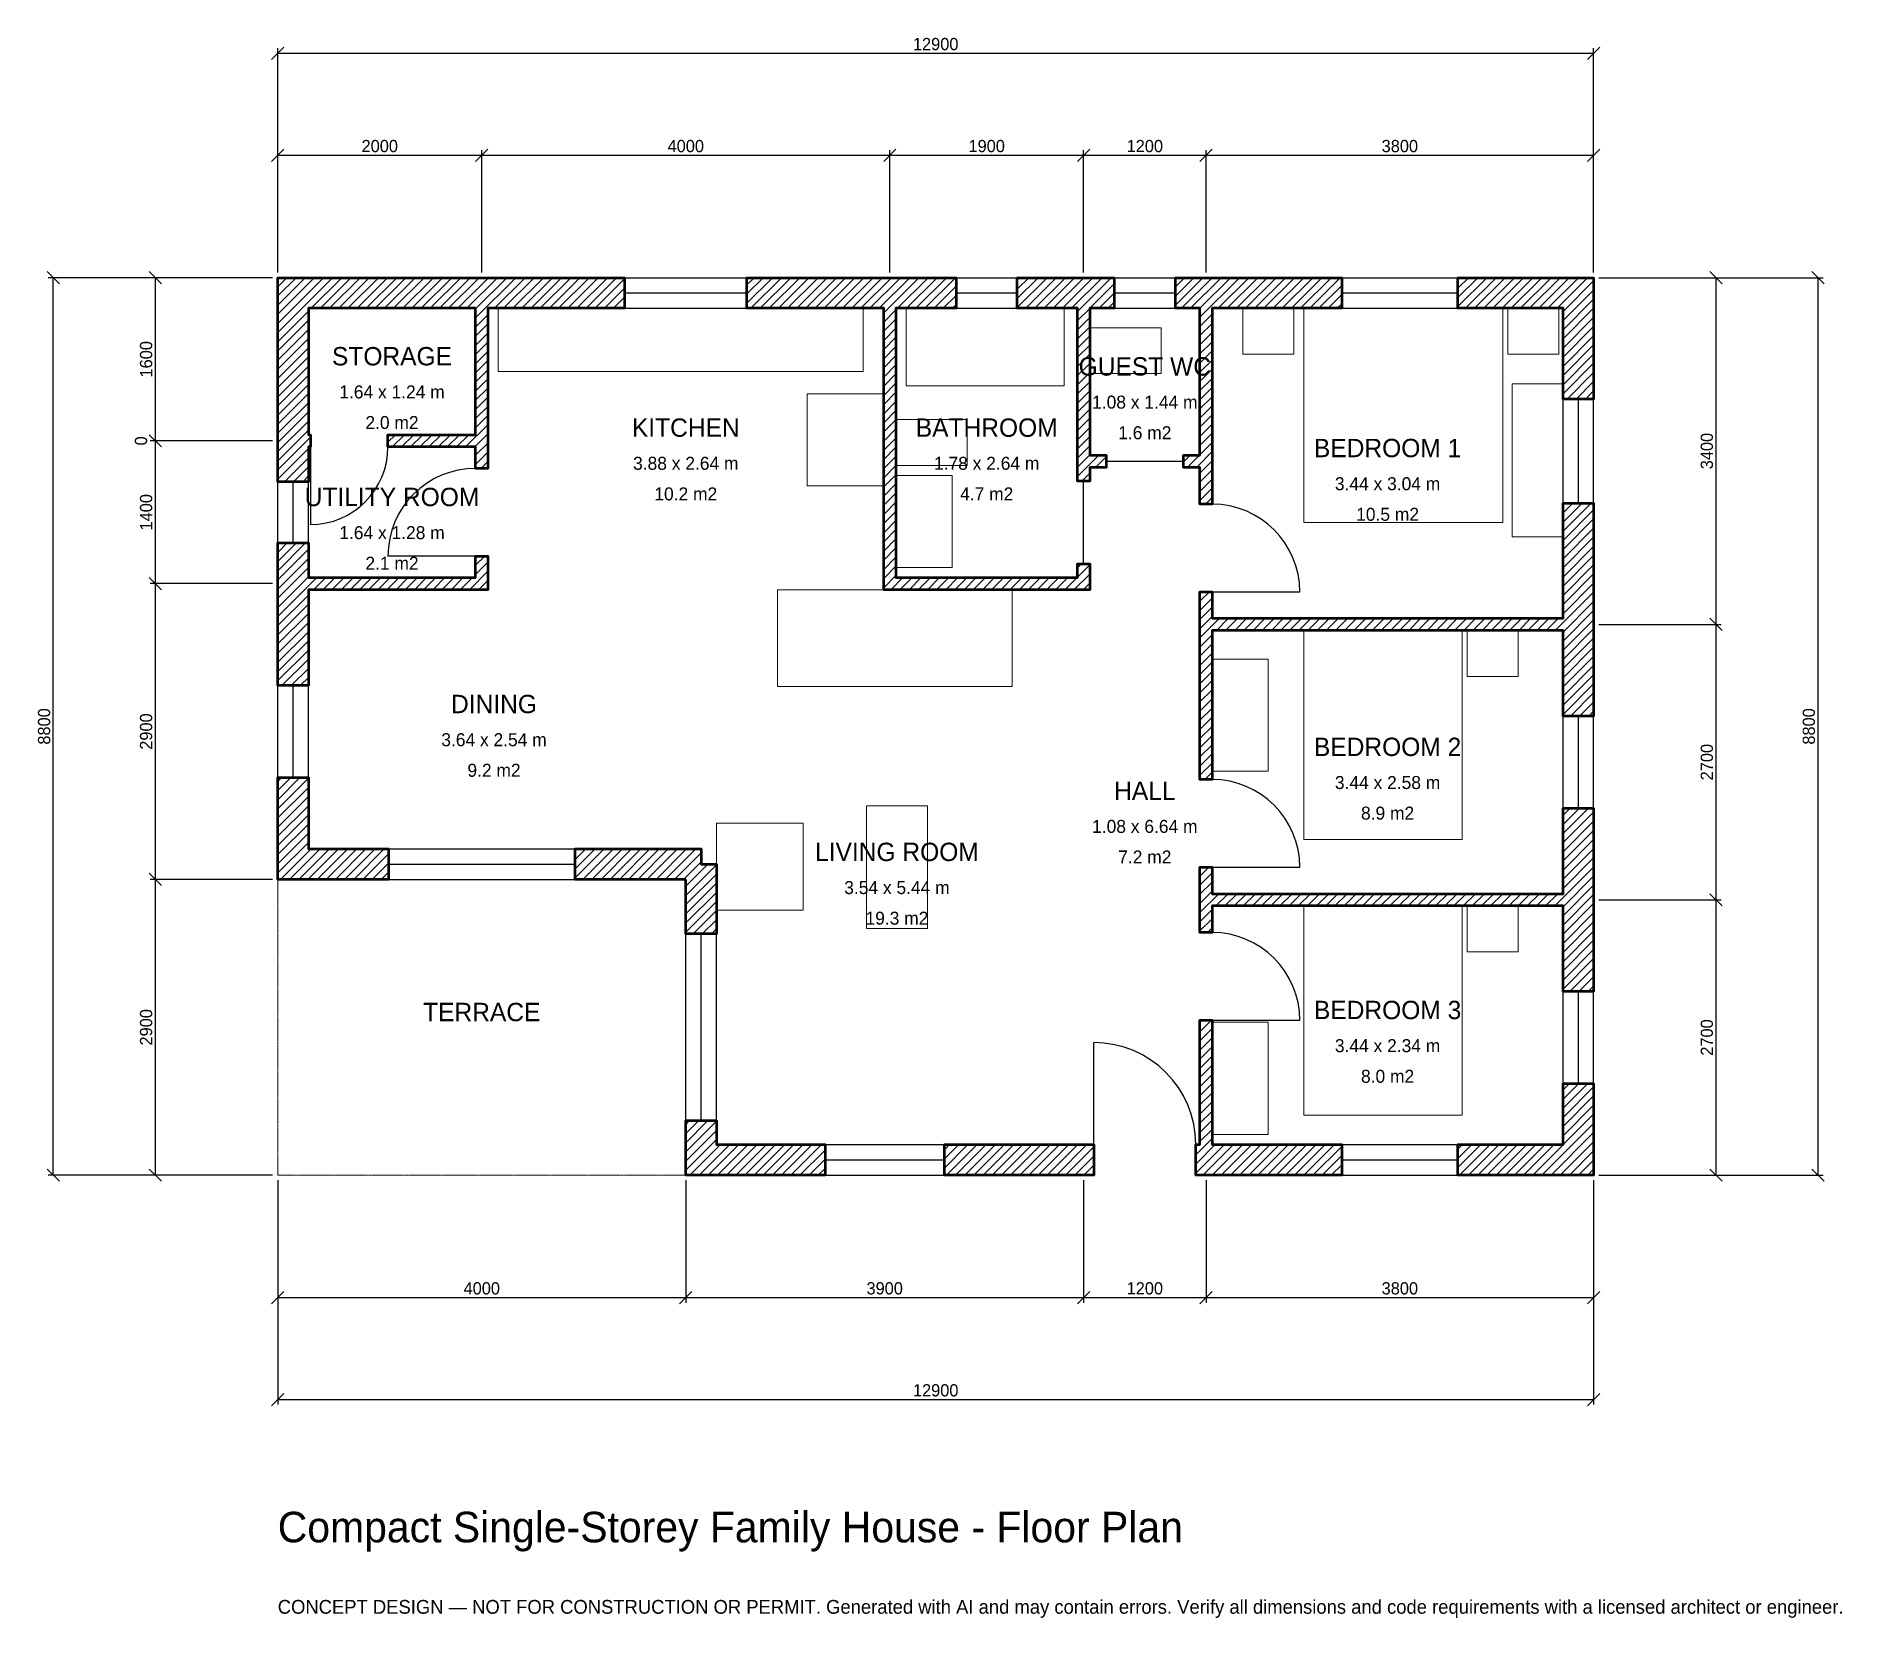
# Model space of a CAD drawing. Header units: millimetres. Extents: x -2369 to 15333, y -4341 to 11169.
import ezdxf
from ezdxf.enums import TextEntityAlignment as Align

# ---------------------------------------------------------------- set-up
doc = ezdxf.new("R2010")
doc.units = ezdxf.units.MM
doc.linetypes.add('DASHED', pattern=[1.524, 1.27, -0.254])
for name, color, linetype, lineweight in [('A-ANNO-DIMS', 1, 'Continuous', 13), ('A-ANNO-TEXT', 7, 'Continuous', 18), ('A-AREA-IDEN', 7, 'Continuous', 18), ('A-DOOR', 2, 'Continuous', 25), ('A-FLOR-FIXT', 9, 'Continuous', 13), ('A-FURN', 9, 'Continuous', 13), ('A-GLAZ', 4, 'Continuous', 25), ('A-SITE-PAVE', 8, 'Continuous', 13), ('A-WALL', 7, 'Continuous', 50), ('A-WALL-PATT', 8, 'Continuous', 13)]:
    doc.layers.add(name, color=color, linetype=linetype, lineweight=lineweight)
doc.dimstyles.new('PLAN', dxfattribs={"dimtxt": 120, "dimasz": 80, "dimexe": 50, "dimexo": 50, "dimgap": 30, "dimtad": 1, "dimdec": 0, "dimtsz": 60, "dimcen": 2.5, "dimclrd": 1, "dimclre": 1, "dimazin": 3, "dimtfac": 1, "dimtmove": 0, "dimatfit": 3})

msp = doc.modelspace()

# ---------------------------------------------------------------- hatches: boundary and pattern name
at = {"layer": 'A-WALL-PATT'}
h = msp.add_hatch(dxfattribs=at)
h.set_pattern_fill('ANSI31', color=8, scale=20)
h.paths.add_polyline_path([(3999.999, 0), (3999.999, 300), (4000, 300), (4000, 535), (4300, 535), (4300, 300), (5365, 300), (5365, 0), (4300, 0), (4300, -0.001), (4000, -0.001), (4000, 0), (3999.999, 0)])
h.paths.add_polyline_path([(4000, 2900), (2915, 2900), (2915, 3200), (4150, 3200), (4150, 3050), (4300, 3050), (4300, 2365), (4000, 2365), (4000, 2900)])
h.paths.add_polyline_path([(300, 2900), (300, 2899.999), (0, 2899.999), (0, 2900), (-0.001, 2900), (-0.001, 3200), (0, 3200), (0, 3900), (300, 3900), (300, 3200), (1085, 3200), (1085, 2900), (300, 2900)])
h.paths.add_polyline_path([(0, 5650), (0, 5740), (-0.001, 5740), (-0.001, 5860), (0, 5860), (0, 5950), (0, 6200), (300, 6200), (300, 5950), (300, 5860), (1940, 5860), (1940, 6070), (2060, 6070), (2060, 5860), (2060, 5740), (1940, 5740), (300, 5740), (300, 5650), (300, 4800), (0, 4800), (0, 5650)])
h.paths.add_polyline_path([(0, 7050), (0, 7140), (-0.001, 7140), (-0.001, 7260), (0, 7260), (0, 7350), (0, 8500), (-0.001, 8500), (-0.001, 8800), (0, 8800), (0, 8800.001), (300, 8800.001), (300, 8800), (1850, 8800), (1940, 8800), (1940, 8800.001), (2060, 8800.001), (2060, 8800), (2150, 8800), (3400, 8800), (3400, 8500), (2150, 8500), (2060, 8500), (2060, 7260), (2060, 7140), (2060, 7140), (2060, 6930), (1940, 6930), (1940, 7140), (1080, 7140), (1080, 7260), (1940, 7260), (1940, 8500), (1850, 8500), (300, 8500), (300, 7350), (300, 7260), (320, 7260), (320, 7140), (300, 7140), (300, 7050), (300, 6800), (0, 6800), (0, 7050)])
h.paths.add_polyline_path([(5850, 8800), (5940, 8800), (5940, 8800.001), (6060, 8800.001), (6060, 8800), (6150, 8800), (6650, 8800), (6650, 8500), (6150, 8500), (6060, 8500), (6060, 5860), (7840, 5860), (7840, 5995), (7960, 5995), (7960, 5860), (7960, 5740), (7840, 5740), (6060, 5740), (5940, 5740), (5940, 5860), (5940, 8500), (5850, 8500), (4600, 8500), (4600, 8800), (5850, 8800)])
h.paths.add_polyline_path([(7750, 8800), (7840, 8800), (7840, 8800.001), (7960, 8800.001), (7960, 8800), (8050, 8800), (8200, 8800), (8200, 8500), (8050, 8500), (7960, 8500), (7960, 7060), (8120, 7060), (8120, 6940), (7960, 6940), (7960, 6805), (7840, 6805), (7840, 6940), (7840, 7060), (7840, 8500), (7750, 8500), (7250, 8500), (7250, 8800), (7750, 8800)])
h.paths.add_polyline_path([(8950, 8800), (9040, 8800), (9040, 8800.001), (9160, 8800.001), (9160, 8800), (9250, 8800), (10430, 8800), (10430, 8500), (9250, 8500), (9160, 8500), (9160, 7060), (9160, 6940), (9160, 6580), (9040, 6580), (9040, 6940), (8880, 6940), (8880, 7060), (9040, 7060), (9040, 8500), (8950, 8500), (8800, 8500), (8800, 8800), (8950, 8800)])
h.paths.add_polyline_path([(12600, 8800), (12600, 8800.001), (12900, 8800.001), (12900, 8800), (12900.001, 8800), (12900.001, 8500), (12900, 8500), (12900, 7610), (12600, 7610), (12600, 8500), (11570, 8500), (11570, 8800), (12600, 8800)])
h.paths.add_polyline_path([(12900, 5550), (12900, 5460), (12900.001, 5460), (12900.001, 5340), (12900, 5340), (12900, 5250), (12900, 4500), (12600, 4500), (12600, 5250), (12600, 5340), (9160, 5340), (9160, 3880), (9040, 3880), (9040, 5340), (9040, 5460), (9040, 5720), (9160, 5720), (9160, 5460), (12600, 5460), (12600, 5550), (12600, 6590), (12900, 6590), (12900, 5550)])
h.paths.add_polyline_path([(12900, 2850), (12900, 2760), (12900.001, 2760), (12900.001, 2640), (12900, 2640), (12900, 2550), (12900, 1800), (12600, 1800), (12600, 2550), (12600, 2640), (9160, 2640), (9160, 2380), (9040, 2380), (9040, 2640), (9040, 2760), (9040, 3020), (9160, 3020), (9160, 2760), (12600, 2760), (12600, 2850), (12600, 3600), (12900, 3600), (12900, 2850)])
h.paths.add_polyline_path([(12900, 300), (12900.001, 300), (12900.001, 0), (12900, 0), (12900, -0.001), (12600, -0.001), (12600, 0), (11570, 0), (11570, 300), (12600, 300), (12600, 900), (12900, 900), (12900, 300)])
h.paths.add_polyline_path([(9250, 0), (9160, 0), (9160, -0.001), (9040, -0.001), (9040, 0), (9000, 0), (9000, 300), (9040, 300), (9040, 1520), (9160, 1520), (9160, 300), (9250, 300), (10430, 300), (10430, 0), (9250, 0)])
h.paths.add_polyline_path([(7750, 0), (6535, 0), (6535, 300), (7750, 300), (8000, 300), (8000, 0), (7750, 0)])

# ---------------------------------------------------------------- linework, layer by layer
at = {"layer": 'A-DOOR'}
for p, q in [((320, 7140), (320, 6380)), ((8120, 7000), (8880, 7000)), ((7900, 5995), (7900, 6805)), ((1940, 6070), (1080, 6070)), ((9160, 5720), (10020, 5720)), ((9160, 3020), (10020, 3020)), ((9160, 1520), (10020, 1520)), ((8000, 300), (8000, 1300))]:
    msp.add_line(p, q, dxfattribs=at)
for centre, radius, start, end in [((320, 7140), 760, 270, 360), ((1940, 6070), 860, 90, 180), ((9160, 5720), 860, 0, 90), ((9160, 3020), 860, 0, 90), ((9160, 1520), 860, 0, 90), ((8000, 300), 1000, 0, 90)]:
    msp.add_arc(centre, radius, start, end, dxfattribs=at)
at = {"layer": 'A-FLOR-FIXT'}
for points in [[(2160, 7880), (5740, 7880), (5740, 8500), (2160, 8500)], [(6160, 7740), (7710, 7740), (7710, 8500), (6160, 8500)], [(7960, 7860), (8660, 7860), (8660, 8310), (7960, 8310)], [(6060, 6960), (6760, 6960), (6760, 7410), (6060, 7410)], [(6060, 5960), (6610, 5960), (6610, 6860), (6060, 6860)]]:
    msp.add_lwpolyline(points, close=True, dxfattribs=at)
at = {"layer": 'A-FURN'}
for points in [[(9460, 8050), (9960, 8050), (9960, 8500), (9460, 8500)], [(10060, 6400), (12010, 6400), (12010, 8500), (10060, 8500)], [(12060, 8050), (12560, 8050), (12560, 8500), (12060, 8500)], [(5190, 6760), (5940, 6760), (5940, 7660), (5190, 7660)], [(12100, 6260), (12600, 6260), (12600, 7760), (12100, 7760)], [(4900, 4790), (7200, 4790), (7200, 5740), (4900, 5740)], [(10060, 3290), (11610, 3290), (11610, 5340), (10060, 5340)], [(11660, 4890), (12160, 4890), (12160, 5340), (11660, 5340)], [(9160, 3960), (9710, 3960), (9710, 5060), (9160, 5060)], [(5770, 2420), (6370, 2420), (6370, 3620), (5770, 3620)], [(4300, 2600), (5150, 2600), (5150, 3450), (4300, 3450)], [(10060, 590), (11610, 590), (11610, 2640), (10060, 2640)], [(11660, 2190), (12160, 2190), (12160, 2640), (11660, 2640)], [(9160, 400), (9710, 400), (9710, 1500), (9160, 1500)]]:
    msp.add_lwpolyline(points, close=True, dxfattribs=at)
at = {"layer": 'A-GLAZ'}
for p, q in [((3400, 8800), (4600, 8800)), ((6650, 8800), (7250, 8800)), ((8200, 8800), (8800, 8800)), ((10430, 8800), (11570, 8800)), ((3400, 8650), (4600, 8650)), ((3400, 8500), (4600, 8500)), ((6650, 8650), (7250, 8650)), ((6650, 8500), (7250, 8500)), ((8200, 8650), (8800, 8650)), ((8200, 8500), (8800, 8500)), ((10430, 8650), (11570, 8650)), ((10430, 8500), (11570, 8500)), ((12600, 6590), (12600, 7610)), ((12750, 6590), (12750, 7610)), ((12900, 6590), (12900, 7610)), ((0, 6200), (0, 6800)), ((150, 6200), (150, 6800)), ((300, 6200), (300, 6800)), ((0, 3900), (0, 4800)), ((150, 3900), (150, 4800)), ((300, 3900), (300, 4800)), ((12600, 3600), (12600, 4500)), ((12750, 3600), (12750, 4500)), ((12900, 3600), (12900, 4500)), ((1085, 3200), (2915, 3200)), ((1085, 3050), (2915, 3050)), ((1085, 2900), (2915, 2900)), ((4000, 535), (4000, 2365)), ((4150, 535), (4150, 2365)), ((4300, 535), (4300, 2365)), ((12600, 900), (12600, 1800)), ((12750, 900), (12750, 1800)), ((12900, 900), (12900, 1800)), ((5365, 300), (6535, 300)), ((10430, 300), (11570, 300)), ((5365, 150), (6535, 150)), ((5365, 0), (6535, 0)), ((10430, 150), (11570, 150)), ((10430, 0), (11570, 0))]:
    msp.add_line(p, q, dxfattribs=at)
at = {"layer": 'A-SITE-PAVE', "linetype": 'DASHED'}
msp.add_lwpolyline([(0, 0), (4000, 0), (4000, 2900), (0, 2900)], close=True, dxfattribs=at)
at = {"layer": 'A-WALL'}
for points in [[(0, 7050), (0, 7140), (-0.001, 7140), (-0.001, 7260), (0, 7260), (0, 7350), (0, 8500), (-0.001, 8500), (-0.001, 8800), (0, 8800), (0, 8800.001), (300, 8800.001), (300, 8800), (1850, 8800), (1940, 8800), (1940, 8800.001), (2060, 8800.001), (2060, 8800), (2150, 8800), (3400, 8800), (3400, 8500), (2150, 8500), (2060, 8500), (2060, 7260), (2060, 7140), (2060, 7140), (2060, 6930), (1940, 6930), (1940, 7140), (1080, 7140), (1080, 7260), (1940, 7260), (1940, 8500), (1850, 8500), (300, 8500), (300, 7350), (300, 7260), (320, 7260), (320, 7140), (300, 7140), (300, 7050), (300, 6800), (0, 6800), (0, 7050)], [(5850, 8800), (5940, 8800), (5940, 8800.001), (6060, 8800.001), (6060, 8800), (6150, 8800), (6650, 8800), (6650, 8500), (6150, 8500), (6060, 8500), (6060, 5860), (7840, 5860), (7840, 5995), (7960, 5995), (7960, 5860), (7960, 5740), (7840, 5740), (6060, 5740), (5940, 5740), (5940, 5860), (5940, 8500), (5850, 8500), (4600, 8500), (4600, 8800), (5850, 8800)], [(7750, 8800), (7840, 8800), (7840, 8800.001), (7960, 8800.001), (7960, 8800), (8050, 8800), (8200, 8800), (8200, 8500), (8050, 8500), (7960, 8500), (7960, 7060), (8120, 7060), (8120, 6940), (7960, 6940), (7960, 6805), (7840, 6805), (7840, 6940), (7840, 7060), (7840, 8500), (7750, 8500), (7250, 8500), (7250, 8800), (7750, 8800)], [(8950, 8800), (9040, 8800), (9040, 8800.001), (9160, 8800.001), (9160, 8800), (9250, 8800), (10430, 8800), (10430, 8500), (9250, 8500), (9160, 8500), (9160, 7060), (9160, 6940), (9160, 6580), (9040, 6580), (9040, 6940), (8880, 6940), (8880, 7060), (9040, 7060), (9040, 8500), (8950, 8500), (8800, 8500), (8800, 8800), (8950, 8800)], [(12600, 8800), (12600, 8800.001), (12900, 8800.001), (12900, 8800), (12900.001, 8800), (12900.001, 8500), (12900, 8500), (12900, 7610), (12600, 7610), (12600, 8500), (11570, 8500), (11570, 8800), (12600, 8800)], [(12900, 5550), (12900, 5460), (12900.001, 5460), (12900.001, 5340), (12900, 5340), (12900, 5250), (12900, 4500), (12600, 4500), (12600, 5250), (12600, 5340), (9160, 5340), (9160, 3880), (9040, 3880), (9040, 5340), (9040, 5460), (9040, 5720), (9160, 5720), (9160, 5460), (12600, 5460), (12600, 5550), (12600, 6590), (12900, 6590), (12900, 5550)], [(0, 5650), (0, 5740), (-0.001, 5740), (-0.001, 5860), (0, 5860), (0, 5950), (0, 6200), (300, 6200), (300, 5950), (300, 5860), (1940, 5860), (1940, 6070), (2060, 6070), (2060, 5860), (2060, 5740), (1940, 5740), (300, 5740), (300, 5650), (300, 4800), (0, 4800), (0, 5650)], [(300, 2900), (300, 2899.999), (0, 2899.999), (0, 2900), (-0.001, 2900), (-0.001, 3200), (0, 3200), (0, 3900), (300, 3900), (300, 3200), (1085, 3200), (1085, 2900), (300, 2900)], [(12900, 2850), (12900, 2760), (12900.001, 2760), (12900.001, 2640), (12900, 2640), (12900, 2550), (12900, 1800), (12600, 1800), (12600, 2550), (12600, 2640), (9160, 2640), (9160, 2380), (9040, 2380), (9040, 2640), (9040, 2760), (9040, 3020), (9160, 3020), (9160, 2760), (12600, 2760), (12600, 2850), (12600, 3600), (12900, 3600), (12900, 2850)], [(4000, 2900), (2915, 2900), (2915, 3200), (4150, 3200), (4150, 3050), (4300, 3050), (4300, 2365), (4000, 2365), (4000, 2900)], [(9250, 0), (9160, 0), (9160, -0.001), (9040, -0.001), (9040, 0), (9000, 0), (9000, 300), (9040, 300), (9040, 1520), (9160, 1520), (9160, 300), (9250, 300), (10430, 300), (10430, 0), (9250, 0)], [(12900, 300), (12900.001, 300), (12900.001, 0), (12900, 0), (12900, -0.001), (12600, -0.001), (12600, 0), (11570, 0), (11570, 300), (12600, 300), (12600, 900), (12900, 900), (12900, 300)], [(3999.999, 0), (3999.999, 300), (4000, 300), (4000, 535), (4300, 535), (4300, 300), (5365, 300), (5365, 0), (4300, 0), (4300, -0.001), (4000, -0.001), (4000, 0), (3999.999, 0)], [(7750, 0), (6535, 0), (6535, 300), (7750, 300), (8000, 300), (8000, 0), (7750, 0)]]:
    msp.add_lwpolyline(points, close=True, dxfattribs=at)

# ---------------------------------------------------------------- texts
at = {"layer": 'A-ANNO-TEXT'}
for s, height, p in [('Compact Single-Storey Family House - Floor Plan', 300, (0, -3600)), ('CONCEPT DESIGN — NOT FOR CONSTRUCTION OR PERMIT. Generated with AI and may contain errors. Verify all dimensions and code requirements with a licensed architect or engineer.', 135, (0, -4300))]:
    msp.add_text(s, height=height, dxfattribs=at).set_placement(p)
at = {"layer": 'A-AREA-IDEN'}
for s, height, p in [('STORAGE', 180, (1120, 8030)), ('GUEST WC', 180, (8500, 7930)), ('1.64 x 1.24 m', 127.5, (1120, 7680)), ('1.08 x 1.44 m', 127.5, (8500, 7580)), ('2.0 m2', 127.5, (1120, 7380)), ('KITCHEN', 180, (4000, 7330)), ('BATHROOM', 180, (6950, 7330)), ('1.6 m2', 127.5, (8500, 7280)), ('BEDROOM 1', 180, (10880, 7130)), ('3.88 x 2.64 m', 127.5, (4000, 6980)), ('1.78 x 2.64 m', 127.5, (6950, 6980)), ('UTILITY ROOM', 180, (1120, 6650)), ('10.2 m2', 127.5, (4000, 6680)), ('4.7 m2', 127.5, (6950, 6680)), ('3.44 x 3.04 m', 127.5, (10880, 6780)), ('10.5 m2', 127.5, (10880, 6480)), ('1.64 x 1.28 m', 127.5, (1120, 6300)), ('2.1 m2', 127.5, (1120, 6000)), ('DINING', 180, (2120, 4620)), ('3.64 x 2.54 m', 127.5, (2120, 4270)), ('BEDROOM 2', 180, (10880, 4200)), ('9.2 m2', 127.5, (2120, 3970)), ('3.44 x 2.58 m', 127.5, (10880, 3850)), ('HALL', 180, (8500, 3770)), ('8.9 m2', 127.5, (10880, 3550)), ('1.08 x 6.64 m', 127.5, (8500, 3420)), ('LIVING ROOM', 180, (6070, 3170)), ('7.2 m2', 127.5, (8500, 3120)), ('3.54 x 5.44 m', 127.5, (6070, 2820)), ('19.3 m2', 127.5, (6070, 2520)), ('TERRACE', 180, (2000, 1600)), ('BEDROOM 3', 180, (10880, 1620)), ('3.44 x 2.34 m', 127.5, (10880, 1270)), ('8.0 m2', 127.5, (10880, 970))]:
    msp.add_text(s, height=height, dxfattribs=at).set_placement(p, align=Align.MIDDLE_CENTER)

# ---------------------------------------------------------------- dimensions: what is measured, and where the dimension line sits
at = {"layer": 'A-ANNO-DIMS'}
for base, p1, p2, text in [((0, 11000), (0, 8800), (12900, 8800), '12900'), ((0, 10000), (0, 8800), (2000, 8800), '2000'), ((2000, 10000), (2000, 8800), (6000, 8800), '4000'), ((6000, 10000), (6000, 8800), (7900, 8800), '1900'), ((7900, 10000), (7900, 8800), (9100, 8800), '1200'), ((9100, 10000), (9100, 8800), (12900, 8800), '3800'), ((0, -1200), (0, 0), (4000, 0), '4000'), ((0, -2200), (0, 0), (12900, 0), '12900'), ((4000, -1200), (4000, 0), (7900, 0), '3900'), ((7900, -1200), (7900, 0), (9100, 0), '1200'), ((9100, -1200), (9100, 0), (12900, 0), '3800')]:
    msp.add_linear_dim(base=base, p1=p1, p2=p2, text=text, dimstyle='PLAN', dxfattribs=at).render()
for base, p1, p2, text in [((-2200, 0), (0, 0), (0, 8800), '8800'), ((-1200, 7200), (0, 7200), (0, 8800), '1600'), ((14100, 5400), (12900, 5400), (12900, 8800), '3400'), ((15100, 0), (12900, 0), (12900, 8800), '8800'), ((-1200, 7200), (0, 7200), (0, 7200), '0'), ((-1200, 5800), (0, 5800), (0, 7200), '1400'), ((-1200, 2900), (0, 2900), (0, 5800), '2900'), ((14100, 2700), (12900, 2700), (12900, 5400), '2700'), ((-1200, 0), (0, 0), (0, 2900), '2900'), ((14100, 0), (12900, 0), (12900, 2700), '2700')]:
    msp.add_linear_dim(base=base, p1=p1, p2=p2, angle=90, text=text, dimstyle='PLAN', dxfattribs=at).render()

doc.saveas('drawing.dxf')
